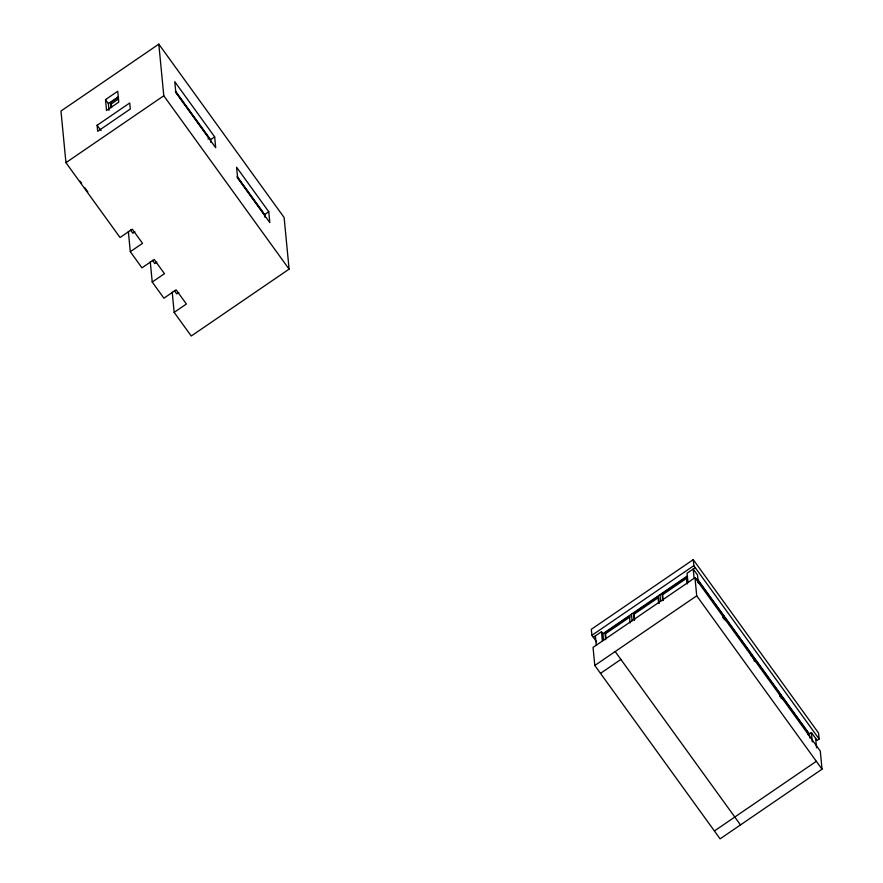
<?xml version="1.0" encoding="UTF-8"?>
<svg xmlns="http://www.w3.org/2000/svg" width="883" height="883" viewBox="0 0 883 883"><rect width="100%" height="100%" fill="white"/><g stroke="black" fill="none" stroke-linecap="round" stroke-linejoin="round"><path stroke-width="1.32" d="M158.819 44.15L60.971 111.026L65.938 162.66L120.055 237.516L132.284 229.161L142.538 243.344L130.309 251.699L141.975 267.858L154.205 259.492L164.459 273.686L152.229 282.041L163.907 298.2L176.136 289.834L186.39 304.017L174.161 312.383L191.247 336.015L289.094 269.138L284.116 217.516L158.819 44.15L163.785 95.772L289.094 269.138M105.496 99.624L117.726 91.258L118.775 102.119L106.545 110.474L105.496 99.624L108.344 103.565L108.995 110.342M108.344 103.565L118.355 96.722M110.905 107.594L110.441 102.77L118.598 97.196M111.644 107.571L111.302 103.951L118.432 99.073M97.108 125.287L129.724 102.991L130.298 109.028L97.682 131.313L97.108 125.287L99.084 128.002A7.439 0.894 55.6 0 0 101.081 130.463M65.938 162.66L163.785 95.772M207.98 139.117L209.205 138.289L175.397 91.512M210.827 142.362L210.562 139.646L214.646 136.865L174.779 81.7L175.816 92.56L215.695 147.715L214.646 136.865M134.911 231.843L132.869 233.233L130.507 229.955M156.832 262.185L154.801 263.576L152.428 260.297M264.933 217.229L264.679 214.514L268.752 211.721L236.578 167.207L237.615 178.057L269.801 222.582L268.752 211.721M178.763 292.516L176.721 293.907L174.359 290.639M809.744 737.956L809.347 733.939L811.389 732.537L817.084 740.418L819.126 739.027L818.541 733L693.243 559.634L591.323 629.303L591.897 635.33L596.544 641.764M591.897 635.33L693.817 565.661L693.243 559.634M593.321 637.305L601.478 631.731L602.901 633.696L603.542 640.396M695.241 567.637L687.095 573.21L687.989 582.592M602.901 633.696L687.415 575.926M605.65 639.689L604.998 632.912L629.458 616.191L630.032 616.974L605.561 633.696L606.014 638.321M634.193 620.186L633.53 613.398L658.001 596.676L658.652 603.464M662.725 600.683L662.073 593.895L686.533 577.173L687.438 581.433M634.656 619.965L634.104 614.193L658.563 597.471M663.199 600.462L662.647 594.678L687.106 577.968M694.987 577.725L593.056 647.394L594.8 665.484L720.109 838.85L822.029 769.181L820.285 751.091L694.987 577.725L696.72 595.826L822.029 769.181M594.8 665.484L696.72 595.826M600.495 673.365L620.881 659.435M714.413 830.969L816.334 761.301M693.817 565.661L819.126 739.027M697.018 578.52L809.347 733.939M696.919 578.906L722.548 614.369L722.89 617.835M662.073 593.895L662.647 594.678M633.53 613.398L634.104 614.193M604.998 632.912L605.561 633.696M615.186 651.555L740.495 824.921M175.485 91.104L210.562 139.646M237.317 176.666L264.679 214.514M237.152 176.953L263.311 213.145M110.441 102.77L111.302 103.951M80.066 181.147L81.622 183.3M84.724 187.593L87.836 191.898M815.66 738.453L816.565 747.835M811.389 732.537L812.294 741.919M808.21 734.877L807.989 732.57L782.36 697.106L782.581 699.424M780.87 694.535L781.256 698.552M779.844 696.632L779.512 693.166L753.883 657.703L754.214 661.179M752.393 655.131L752.658 657.813M751.256 656.08L751.025 653.762L725.396 618.31L725.627 620.617M723.917 615.738L724.303 619.756M698.254 582.979L697.482 574.943L693.21 569.027L694.115 578.409M686.533 577.173L687.184 583.961M659.976 594.689L660.627 601.389M658.674 598.63L659.126 603.255M631.433 614.193L632.085 620.892M629.458 616.191L630.109 622.968M601.478 631.731L602.383 641.113M595.363 635.903L596.268 645.285M172.207 292.118L174.161 312.383M150.276 261.776L152.229 282.041M128.355 231.434L130.309 251.699"/></g></svg>
